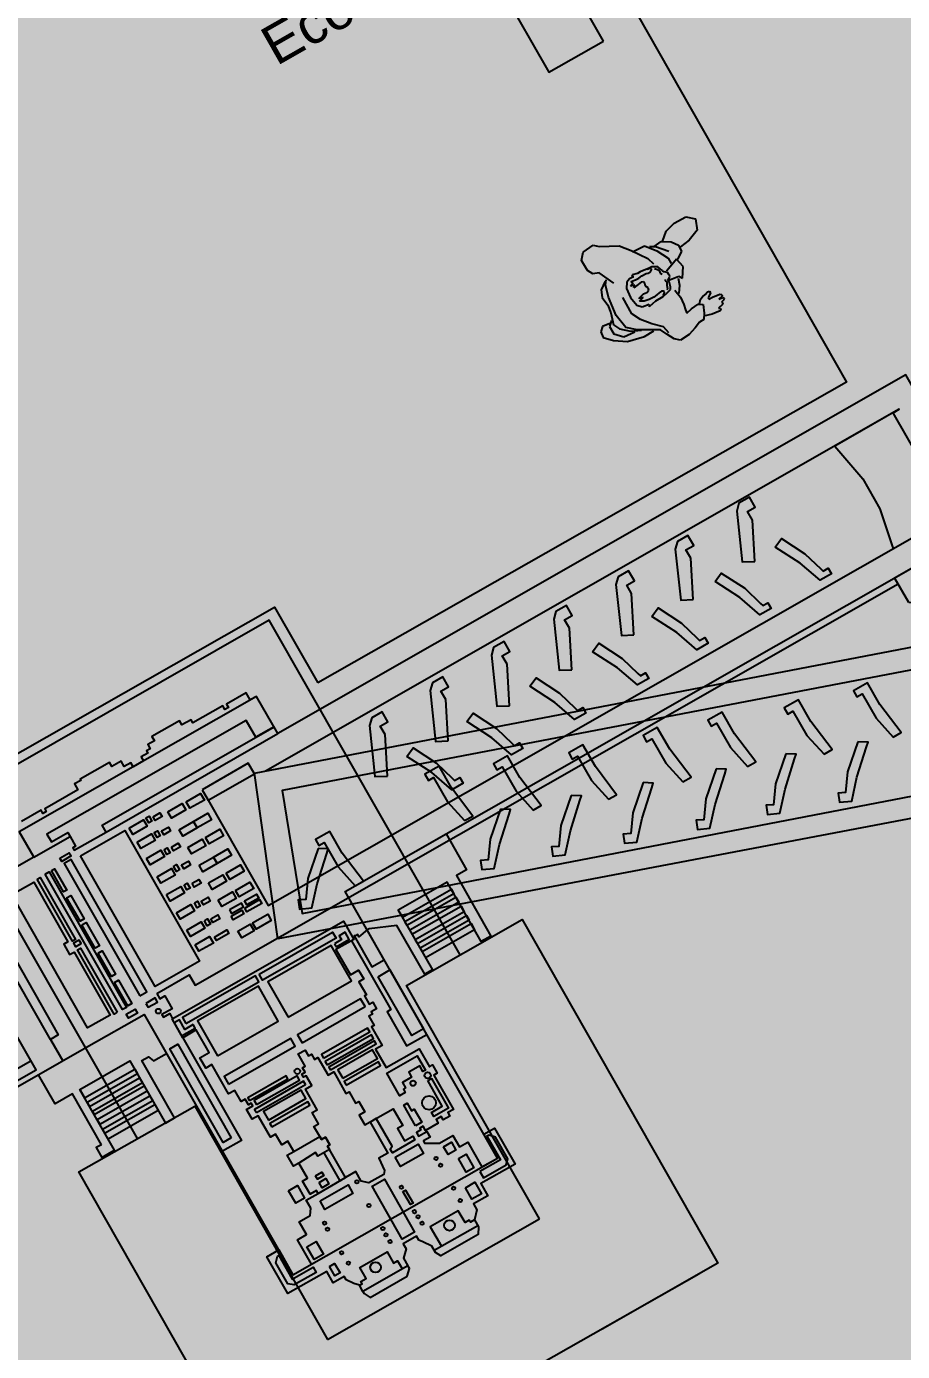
# Model space of a CAD drawing. Header units: millimetres. Extents: x 3191 to 879702, y -27549 to 222194.
# Drawn here: x 252880 to 259560, y 128466 to 138571 of the extents above; entities that cross this region are included whole.
import ezdxf

# ---------------------------------------------------------------- set-up
doc = ezdxf.new("R2010")
doc.units = ezdxf.units.MM
doc.header["$MEASUREMENT"] = 0
doc.layers.add('Giant', color=31, linetype='Continuous')
doc.layers.add('Worker-Walkway', color=8, linetype='Continuous')
doc.styles.get("Standard").update_dxf_attribs({"font": 'arial.ttf'})
picture_1 = doc.add_image_def('image4.png', size_in_pixel=(2551, 1418))

# ---------------------------------------------------------------- blocks, each defined once
blk = doc.blocks.new('R93')
at = {"color": 0, "linetype": 'ByBlock'}
for p, q in [((-386, 935), (-340, 986)), ((-340, 986), (-246, 996)), ((-246, 996), (-209, 962)), ((-209, 962), (-72, 889)), ((-383, 843), (-386, 935)), ((-359, 800), (-383, 843)), ((-72, 889), (-8, 810)), ((-313, 782), (-359, 800)), ((-252, 654), (-313, 782)), ((-8, 810), (75, 691)), ((-2, 797), (102, 791)), ((102, 791), (166, 709)), ((133, 767), (175, 743)), ((166, 749), (233, 755)), ((175, 743), (246, 660)), ((233, 755), (300, 715)), ((242, 749), (307, 807)), ((307, 807), (392, 831)), ((392, 831), (496, 828)), ((496, 828), (554, 776)), ((554, 776), (523, 694)), ((-365, 660), (-389, 602)), ((-304, 703), (-365, 660)), ((-343, 581), (-316, 675)), ((-316, 675), (-292, 709)), ((-93, 639), (-103, 631)), ((-103, 631), (-93, 621)), ((-53, 629), (-93, 639)), ((-29, 631), (-53, 629)), ((18, 625), (-29, 631)), ((41, 621), (18, 625)), ((75, 691), (93, 633)), ((166, 709), (215, 614)), ((300, 715), (337, 663)), ((337, 663), (331, 608)), ((429, 657), (343, 645)), ((523, 694), (429, 657)), ((-389, 602), (-380, 529)), ((-380, 529), (-389, 465)), ((-362, 425), (-343, 581)), ((-249, 377), (-246, 523)), ((-187, 571), (-195, 493)), ((-161, 612), (-187, 571)), ((-128, 623), (-161, 612)), ((-151, 571), (-119, 582)), ((-117, 559), (-151, 571)), ((-133, 592), (-122, 599)), ((-119, 582), (-133, 592)), ((-133, 546), (-117, 559)), ((-104, 550), (-133, 546)), ((-93, 621), (-128, 623)), ((-122, 599), (-93, 594)), ((-61, 556), (-104, 550)), ((-93, 594), (-62, 593)), ((-62, 593), (-33, 595)), ((-46, 548), (-61, 556)), ((-49, 512), (-41, 533)), ((-41, 533), (-46, 548)), ((-33, 595), (4, 595)), ((4, 595), (21, 589)), ((21, 589), (41, 591)), ((51, 616), (28, 619)), ((71, 618), (41, 621)), ((41, 591), (57, 599)), ((61, 607), (51, 616)), ((57, 599), (61, 607)), ((112, 596), (71, 618)), ((83, 598), (98, 580)), ((98, 580), (107, 560)), ((107, 560), (103, 543)), ((103, 543), (111, 528)), ((121, 570), (112, 596)), ((127, 552), (121, 570)), ((127, 540), (127, 552)), ((134, 537), (127, 540)), ((145, 529), (134, 537)), ((155, 518), (145, 529)), ((175, 541), (154, 532)), ((267, 575), (175, 541)), ((215, 614), (215, 566)), ((285, 499), (267, 575)), ((331, 608), (276, 572)), ((-389, 465), (-417, 371)), ((-343, 307), (-362, 425)), ((-195, 493), (-182, 416)), ((-148, 432), (-109, 444)), ((-129, 422), (-148, 432)), ((-142, 455), (-92, 468)), ((-109, 444), (-142, 455)), ((-115, 413), (-129, 422)), ((-92, 468), (-63, 463)), ((-63, 463), (-41, 472)), ((-37, 489), (-49, 512)), ((-41, 472), (-37, 489)), ((103, 436), (93, 409)), ((113, 455), (103, 436)), ((112, 482), (107, 471)), ((107, 471), (113, 455)), ((121, 410), (128, 440)), ((126, 465), (136, 470)), ((128, 440), (126, 465)), ((133, 462), (218, 450)), ((136, 470), (149, 477)), ((149, 477), (156, 486)), ((156, 503), (155, 518)), ((156, 486), (156, 503)), ((206, 438), (188, 386)), ((218, 450), (236, 422)), ((236, 422), (285, 499)), ((-530, 374), (-536, 325)), ((-536, 325), (-478, 264)), ((-499, 404), (-530, 374)), ((-438, 395), (-499, 404)), ((-414, 410), (-450, 377)), ((-450, 377), (-450, 310)), ((-417, 371), (-392, 322)), ((-392, 322), (-325, 261)), ((-212, 303), (-249, 377)), ((-182, 416), (-152, 383)), ((-152, 383), (-93, 375)), ((-76, 407), (-115, 413)), ((-93, 375), (-103, 366)), ((-103, 366), (-97, 358)), ((-97, 358), (-35, 371)), ((-34, 405), (-76, 407)), ((-35, 371), (32, 373)), ((-4, 408), (-34, 405)), ((20, 413), (-4, 408)), ((41, 415), (20, 413)), ((32, 373), (74, 381)), ((35, 379), (51, 389)), ((53, 409), (41, 415)), ((51, 389), (59, 400)), ((59, 400), (53, 409)), ((74, 381), (109, 391)), ((93, 409), (83, 404)), ((109, 391), (121, 410)), ((136, 371), (148, 300)), ((188, 386), (151, 331)), ((-478, 264), (-386, 203)), ((-450, 310), (-392, 249)), ((-392, 249), (-298, 242)), ((-276, 246), (-343, 307)), ((-325, 261), (-246, 227)), ((-179, 191), (-276, 246)), ((-151, 230), (-212, 303)), ((-84, 163), (-151, 230)), ((142, 239), (133, 194)), ((148, 300), (142, 239)), ((253, 182), (278, 209)), ((278, 209), (299, 217)), ((299, 217), (328, 223)), ((328, 223), (353, 233)), ((370, 214), (349, 199)), ((353, 233), (368, 229)), ((368, 229), (370, 214)), ((-386, 203), (-252, 172)), ((-252, 172), (-166, 175)), ((-115, 154), (-179, 191)), ((-90, 102), (-115, 154)), ((-72, 102), (-84, 163)), ((133, 194), (130, 166)), ((130, 166), (178, 178)), ((178, 178), (242, 185)), ((242, 185), (273, 163)), ((273, 163), (246, 99)), ((349, 199), (333, 188)), ((333, 188), (334, 177)), ((334, 177), (367, 175)), ((367, 175), (428, 167)), ((436, 147), (402, 138)), ((402, 138), (435, 133)), ((434, 115), (408, 107)), ((408, 107), (413, 94)), ((428, 167), (440, 157)), ((440, 121), (434, 115)), ((435, 133), (440, 121)), ((440, 157), (436, 147)), ((-57, 41), (-90, 102)), ((-20, 8), (-57, 41)), ((62, 11), (-20, 8)), ((130, 35), (62, 11)), ((181, 57), (130, 35)), ((221, 57), (181, 57)), ((246, 99), (221, 57)), ((298, 61), (232, 82)), ((365, 53), (298, 61)), ((407, 88), (364, 79)), ((364, 79), (377, 68)), ((377, 59), (365, 53)), ((377, 68), (377, 59)), ((413, 94), (407, 88))]:
    blk.add_line(p, q, dxfattribs=at)

msp = doc.modelspace()

# ---------------------------------------------------------------- hatches: boundary and pattern name
at = {"lineweight": 211, "true_color": 0x000000}
h = msp.add_hatch(color=18, dxfattribs=at)
h.dxf.hatch_style = 1
h.paths.add_polyline_path([(215191.27861, 151368.28351), (238441.17067, 110521.71059), (277549.59155, 132782.24554), (254299.69949, 173628.81846)])

# ---------------------------------------------------------------- linework, layer by layer
at = {"layer": 'Giant'}
for points in [[(257280.07264, 138459.53398), (256802.47484, 139297.70567), (256385.02557, 139059.8393), (256862.62337, 138221.66761)], [(254098.8582, 132658.69899), (254208.41808, 132721.2693), (254236.56154, 132671.99044), (254127.00167, 132609.42012)], [(253846.19053, 132544.48637), (253898.23861, 132574.21135), (253914.56182, 132545.62961), (253862.51374, 132515.90463)], [(253957.9978, 132583.09646), (254067.55767, 132645.66678), (254095.70113, 132596.38791), (253986.14126, 132533.8176)], [(253663.52136, 132458.48701), (253773.08123, 132521.05733), (253801.2247, 132471.77846), (253691.66482, 132409.20815)], [(253791.23258, 132535.24226), (253815.00385, 132548.81818), (253836.67983, 132510.86379), (253812.90856, 132497.28788)], [(254043.73109, 132445.66578), (254153.29096, 132508.23609), (254181.43442, 132458.95723), (254071.87455, 132396.38691)], [(254153.29096, 132508.23609), (254262.85083, 132570.80641), (254290.99429, 132521.52754), (254181.43442, 132458.95723)], [(253292.86486, 132246.80281), (253630.65748, 132439.71825), (254199.80656, 131443.145), (253862.01395, 131250.22957)], [(253725.02862, 132350.78854), (253834.58849, 132413.35885), (253862.73196, 132364.07999), (253753.17208, 132301.50967)], [(253854.82576, 132423.89135), (253878.59703, 132437.46727), (253900.27302, 132399.51288), (253876.50175, 132385.93697)], [(253911.14673, 132435.86163), (253963.19481, 132465.5866), (253979.51802, 132437.00486), (253927.46994, 132407.27989)], [(254111.48176, 132310.08722), (254221.04164, 132372.65754), (254249.1851, 132323.37867), (254139.62522, 132260.80836)], [(254244.77213, 132386.21017), (254354.33201, 132448.78048), (254382.47547, 132399.50162), (254272.91559, 132336.9313)], [(253795.906, 132226.6831), (253905.46587, 132289.25341), (253933.60933, 132239.97455), (253824.04946, 132177.40423)], [(253929.30109, 132293.48595), (253953.07236, 132307.06187), (253974.74834, 132269.10748), (253950.97707, 132255.53156)], [(253985.21369, 132312.98833), (254037.26176, 132342.7133), (254053.58497, 132314.13156), (254001.53689, 132284.40659)], [(254305.74683, 132237.07437), (254415.3067, 132299.64469), (254443.45016, 132250.36582), (254333.89029, 132187.79551)], [(253135.25871, 132229.1156), (253206.69485, 132269.91322), (253220.8328, 132245.15783), (253149.39666, 132204.36022)], [(253744.74764, 131179.23444), (253797.04035, 131209.09913), (253220.3422, 132218.89071), (253168.04948, 132189.02602)], [(254001.46424, 132165.42487), (254025.23551, 132179.00079), (254046.91149, 132141.0464), (254023.14022, 132127.47049)], [(254063.03312, 132176.72743), (254115.08119, 132206.45241), (254131.4044, 132177.87067), (254079.35632, 132148.14569)], [(254196.18696, 132174.50406), (254305.74683, 132237.07437), (254333.89029, 132187.79551), (254224.33042, 132125.22519)], [(254401.92576, 132115.29669), (254511.48564, 132177.86701), (254539.6291, 132128.58814), (254430.06922, 132066.01783)], [(252960.55801, 132067.19471), (252984.63509, 132080.94528), (253254.45915, 131608.48658), (253230.38207, 131594.73601)], [(253023.74245, 132106.53451), (253053.9968, 132123.81295), (253643.97204, 131090.77334), (253613.7177, 131073.4949)], [(253070.92569, 132133.55803), (253094.26884, 132146.88944), (253187.04293, 131984.44311), (253163.69978, 131971.1117)], [(253876.17557, 132086.13205), (253985.73544, 132148.70236), (254013.8789, 132099.4235), (253904.31903, 132036.85318)], [(254268.63539, 132039.17375), (254378.19527, 132101.74406), (254406.33873, 132052.4652), (254296.77885, 131989.89488)], [(253948.624, 131950.80174), (254058.18387, 132013.37205), (254086.32734, 131964.09319), (253976.76746, 131901.52287)], [(254082.20838, 132024.04284), (254105.97965, 132037.61876), (254127.65564, 131999.66437), (254103.88436, 131986.08846)], [(254142.93847, 132036.81411), (254194.98655, 132066.53908), (254211.30976, 132037.95734), (254159.26168, 132008.23237)], [(254340.81235, 131908.53211), (254450.37222, 131971.10243), (254478.51568, 131921.82356), (254368.95581, 131859.25325)], [(254475.1512, 131982.81918), (254584.71107, 132045.38949), (254612.85453, 131996.11063), (254503.29466, 131933.54031)], [(253186.6125, 131926.63648), (253218.0289, 131944.57858), (253319.94134, 131766.13111), (253288.52494, 131748.18901)], [(254024.96177, 131812.87456), (254134.52164, 131875.44487), (254162.66511, 131826.16601), (254053.10523, 131763.59569)], [(254160.4472, 131887.0476), (254184.21848, 131900.62352), (254205.89446, 131862.66913), (254182.12319, 131849.09321)], [(254213.02125, 131900.46592), (254265.06932, 131930.19089), (254281.39253, 131901.60915), (254229.34445, 131871.88418)], [(254542.57661, 131902.48854), (254633.58429, 131954.46358), (254650.82354, 131924.27786), (254559.81586, 131872.30282)], [(254544.64658, 131847.87824), (254657.61108, 131912.39296), (254674.05569, 131883.59864), (254561.09119, 131819.08392)], [(252553.58817, 131739.15314), (252613.32216, 131773.26758), (253123.08302, 130880.6824), (253063.34904, 130846.56796)], [(254237.69518, 131751.40859), (254261.46645, 131764.98451), (254283.14244, 131727.03012), (254259.37117, 131713.4542)], [(254286.23841, 131765.4465), (254338.28649, 131795.17147), (254354.60969, 131766.58973), (254302.56162, 131736.86475)], [(254440.05884, 131785.7385), (254521.46423, 131832.22962), (254537.655, 131803.87977), (254456.24961, 131757.38866)], [(254604.70085, 131734.24995), (254720.39722, 131800.32486), (254747.29354, 131753.22972), (254631.59717, 131687.15482)], [(253303.0852, 131720.7532), (253334.50161, 131738.69531), (253436.41405, 131560.24784), (253404.99764, 131542.30574)], [(254102.89432, 131680.67626), (254212.45419, 131743.24657), (254240.59765, 131693.96771), (254131.03778, 131631.39739)], [(254314.11615, 131627.11184), (254408.3246, 131680.91486), (254423.73176, 131653.9371), (254329.52332, 131600.13408)], [(254492.85778, 131670.99077), (254587.06623, 131724.79379), (254616.04847, 131674.04622), (254521.84003, 131620.2432)], [(254653.42294, 131343.87538), (255215.00394, 131664.59772), (255241.09458, 131618.91332), (254679.51359, 131298.19097)], [(253254.01154, 131553.36109), (253296.90584, 131577.85829), (253281.86288, 131604.19832), (253238.96858, 131579.70112)], [(254167.52495, 131567.50879), (254277.08482, 131630.07911), (254305.22828, 131580.80024), (254195.66841, 131518.22993)], [(253571.78495, 131052.85288), (253548.44181, 131039.52147), (253269.18141, 131528.50308), (253292.52456, 131541.8345)], [(253426.51911, 131504.6219), (253457.93552, 131522.564), (253559.84796, 131344.11654), (253528.43155, 131326.17444)], [(254874.63361, 131017.18144), (255357.86727, 131293.15914), (255204.40263, 131561.87389), (254721.16897, 131285.89619)], [(253551.19282, 131280.63885), (253582.60923, 131298.58096), (253684.52167, 131120.13349), (253653.10526, 131102.19139)], [(254096.62171, 130966.73303), (254652.75937, 131284.34665), (254626.65769, 131330.05038), (254070.52003, 131012.43676)], [(254336.36293, 130721.30442), (254800.00465, 130986.09305), (254648.39417, 131251.56119), (254184.75245, 130986.77256)], [(253641.65403, 131038.4495), (253710.11366, 131077.54722), (253727.28669, 131047.47745), (253658.82706, 131008.37973)], [(254981.32863, 130821.27035), (255462.6459, 131096.1536), (255428.3771, 131156.15786), (254947.05982, 130881.27462)], [(255146.01511, 130702.14891), (255497.63013, 130902.9584), (255481.10826, 130931.88799), (255129.49324, 130731.0785)], [(255172.02897, 130651.62818), (255526.86514, 130854.2773), (255511.56834, 130881.06181), (255156.73217, 130678.4127)], [(254421.2768, 130505.44494), (254929.05644, 130795.441), (254895.81404, 130853.64804), (254388.03441, 130563.65198)], [(255197.89733, 130613.81281), (255547.37171, 130813.39977), (255535.13207, 130834.83125), (255185.65768, 130635.24429)], [(255292.03541, 130551.04447), (255555.74158, 130701.64868), (255519.0116, 130765.96243), (255255.30543, 130615.35822)], [(255318.18279, 130497.78091), (255579.74832, 130647.16259), (255563.83347, 130675.0293), (255302.26794, 130525.64762)], [(254581.09064, 130379.51708), (254873.74639, 130546.65457), (254861.50674, 130568.08605), (254568.851, 130400.94856)], [(254634.20161, 130348.72596), (254962.22884, 130536.06432), (254943.86385, 130568.22119), (254615.83662, 130380.88283)], [(254633.10638, 130288.43815), (255007.22868, 130502.10168), (254993.15695, 130526.74111), (254619.03465, 130313.07758)], [(254725.24744, 130231.62829), (255011.48127, 130395.09818), (254974.76233, 130459.39261), (254688.5285, 130295.92271)], [(254750.7878, 130179.4276), (255040.24278, 130344.73712), (255025.56404, 130370.43943), (254736.10905, 130205.12991)], [(255691.75739, 129947.28481), (255867.00426, 130047.36937), (255907.53084, 129976.4078), (255732.28397, 129876.32324)], [(256061.088, 130027.79016), (256120.84237, 130061.91624), (256154.94562, 130002.20185), (256095.19125, 129968.07577)], [(256174.1061, 129937.64401), (256232.43338, 129970.95507), (256291.8216, 129866.967), (256233.49432, 129833.65594)], [(255084.172, 129806.05744), (255133.46783, 129834.21059), (255148.63219, 129807.65798), (255099.33636, 129779.50483)], [(255112.37295, 129755.68377), (255163.38129, 129784.81494), (255186.63551, 129744.09707), (255135.62717, 129714.9659)], [(256227.30662, 129715.48741), (256300.43488, 129757.25141), (256350.59646, 129669.41908), (256277.4682, 129627.65508)], [(254879.05308, 129692.47508), (254947.08458, 129731.32829), (255001.56149, 129635.93987), (254933.52999, 129597.08666)], [(255118.57558, 129614.06832), (255332.65973, 129736.33309), (255370.02983, 129670.89849), (255155.94568, 129548.63372)], [(255751.37856, 129685.76543), (255771.33745, 129697.16408), (255827.70163, 129598.47108), (255807.74273, 129587.07243)], [(255017.67084, 129263.61383), (255088.78078, 129304.22515), (255143.97508, 129207.5806), (255072.86513, 129166.96928)], [(255189.82749, 129114.41693), (255229.82683, 129137.2608), (255271.05977, 129065.06243), (255231.06042, 129042.21856)]]:
    msp.add_lwpolyline(points, close=True, dxfattribs=at)
for points in [[(244831.00503, 127610.64818), (245578.63885, 126301.55031), (245778.85982, 126415.89773), (245755.91462, 126456.0745), (252940.03722, 130558.97093), (253337.6046, 130786.02409), (253778.00512, 131037.53953), (254912.40735, 129051.21477), (256471.46432, 129941.60176), (255310.92729, 131973.68822), (260231.1727, 134783.67051), (259585.06504, 135914.9973), (254796.72369, 133180.34622), (254635.55546, 133462.54985), (252825.65654, 132428.90549), (252936.04513, 132235.61638), (245067.50971, 127741.8476), (245042.8759, 127784.9811), (244808.85324, 127651.32933), (244831.00503, 127610.64818)], [(254265.77068, 132669.93778), (254723.79172, 131867.94841), (259990.39229, 134875.73626), (259935.61235, 134844.4511), (259489.36742, 135625.82065), (259534.8101, 135651.77324), (254702.83652, 132892.20353)], [(259534.8101, 135651.77324), (259044.11479, 135371.53415), (259257.05915, 135121.89868), (259387.57859, 134893.36069), (259480.86176, 134611.62418), (259488.34753, 134589.01542)], [(254797.51478, 131612.43824), (254617.7853, 132875.87046), (265199.49607, 134907.96129), (265185.52841, 134996.42298), (265433.80598, 135045.74948), (265724.25241, 133620.80941), (265506.72144, 133566.64349), (265495.01216, 133648.16832), (254797.51478, 131612.43824)], [(258433.81786, 134491.33397), (258415.57292, 134807.13483), (258378.84294, 134871.44858), (258437.53719, 134904.96922), (258393.92034, 134981.3418), (258313.51391, 134935.4212), (258297.29302, 134876.05432), (258338.58824, 134488.12716), (258433.81786, 134491.33397)], [(265251.74718, 133783.97191), (265074.94088, 134706.71297), (254829.09517, 132745.31813), (254982.39968, 131806.54097), (265251.74718, 133783.97191)], [(259607.49255, 134178.3774), (259500.2163, 134366.21683), (260231.1727, 134783.67051), (260335.59046, 134600.83626), (260296.12118, 134578.29511), (260310.59023, 134552.95998), (260243.29266, 134514.52592), (260259.43928, 134486.25338), (260204.82244, 134455.06137), (260173.48812, 134466.89479), (260089.6159, 134418.99485), (260066.22795, 134423.73132), (260033.05826, 134404.78791), (260029.69651, 134356.32729), (259896.10033, 134280.02969), (259928.94541, 134222.51836), (259923.07266, 134182.95183), (259755.32822, 134087.15195), (259711.899, 134163.196), (259607.49255, 134178.3774)], [(257964.29553, 134199.91654), (257946.0506, 134515.7174), (257909.32062, 134580.03115), (257968.01486, 134613.55179), (257924.39802, 134689.92437), (257843.99159, 134644.00377), (257827.7707, 134584.63689), (257869.06592, 134196.70973), (257964.29553, 134199.91654)], [(258590.34264, 134601.38252), (258638.18138, 134665.55679), (258816.54466, 134549.3769), (258936.31492, 134434.76785), (258954.51389, 134417.35313), (258993.79427, 134439.7864), (259018.48252, 134396.55757), (258932.51043, 134347.45839), (258780.54406, 134478.53432), (258590.34264, 134601.38252)], [(257512.01523, 133930.90393), (257493.7703, 134246.70478), (257457.04032, 134311.01853), (257515.73457, 134344.53918), (257472.11772, 134420.91175), (257391.71129, 134374.99115), (257375.4904, 134315.62428), (257416.78562, 133927.69712), (257512.01523, 133930.90393)], [(258130.77142, 134338.50853), (258178.61017, 134402.68281), (258356.97344, 134286.50291), (258476.74371, 134171.89386), (258494.94267, 134154.47914), (258534.22306, 134176.91241), (258558.9113, 134133.68359), (258472.93922, 134084.5844), (258320.97285, 134215.66033), (258130.77142, 134338.50853)], [(253874.9942, 131197.72407), (254121.41217, 131338.45488), (254166.25409, 131259.93722), (259526.06414, 134320.95758)], [(257038.279, 133665.70655), (257020.03407, 133981.5074), (256983.30409, 134045.82115), (257041.99834, 134079.3418), (256998.38149, 134155.71438), (256917.97506, 134109.79377), (256901.75417, 134050.4269), (256943.04939, 133662.49974), (257038.279, 133665.70655)], [(257649.36031, 134072.3109), (257697.19906, 134136.48517), (257875.56234, 134020.30528), (257995.3326, 133905.69623), (258013.53156, 133888.28151), (258052.81195, 133910.71478), (258077.5002, 133867.48595), (257991.52811, 133818.38677), (257839.56174, 133949.4627), (257649.36031, 134072.3109)], [(256187.27765, 131491.35388), (254730.19266, 134042.69228), (252267.88855, 132636.45532), (253725.33575, 130089.43979)], [(256562.84347, 133391.0814), (256544.59854, 133706.88225), (256507.86856, 133771.196), (256566.5628, 133804.71665), (256522.94596, 133881.08922), (256442.53953, 133835.16862), (256426.31864, 133775.80175), (256467.61386, 133387.87459), (256562.84347, 133391.0814)], [(257197.26687, 133803.30248), (257245.10562, 133867.47676), (257423.46889, 133751.29686), (257543.23916, 133636.68782), (257561.43812, 133619.2731), (257600.71851, 133641.70636), (257625.40675, 133598.47754), (257539.43467, 133549.37835), (257387.4683, 133680.45428), (257197.26687, 133803.30248)], [(256095.58252, 133122.07304), (256077.33758, 133437.8739), (256040.60761, 133502.18765), (256099.30185, 133535.70829), (256055.68501, 133612.08087), (255975.27858, 133566.16026), (255959.05769, 133506.79339), (256000.35291, 133118.86623), (256095.58252, 133122.07304)], [(256718.10615, 133539.08202), (256765.9449, 133603.25629), (256944.30817, 133487.0764), (257064.07844, 133372.46735), (257082.2774, 133355.05263), (257121.55779, 133377.4859), (257146.24603, 133334.25707), (257060.27395, 133285.15789), (256908.30758, 133416.23382), (256718.10615, 133539.08202)], [(254635.55546, 133462.54985), (254586.93241, 133434.78092), (254555.42277, 133489.95393), (254405.29272, 133404.21374), (254420.50122, 133377.58382), (254393.87577, 133362.37786), (254377.28768, 133391.42341), (254148.4841, 133260.75228), (254134.97524, 133284.40613), (254065.63896, 133244.80776), (254047.89203, 133275.88244), (253837.09019, 133155.49221), (253855.26755, 133123.66386), (253805.21741, 133095.07992), (253823.40581, 133063.23225), (253795.35326, 133047.21126), (253805.73875, 133029.0264), (253755.6886, 133000.44245), (253773.08237, 132969.98618), (253692.69633, 132924.07722), (253675.30256, 132954.53349), (253626.00674, 132926.38034), (253602.20068, 132968.06447), (253531.68196, 132927.79079), (253514.36545, 132958.11179), (253289.90431, 132829.92065), (253294.66111, 132821.59156), (253246.87392, 132794.3), (253272.8542, 132748.80885), (253020.07547, 132604.44537), (253031.34389, 132584.7145), (253005.55431, 132569.98591), (252992.13374, 132593.48516), (252843.51233, 132508.60656)], [(259488.89652, 133151.20563), (259550.50611, 133186.39125), (259388.2577, 133400.42219), (259293.50805, 133566.3277), (259185.37527, 133504.57241), (259211.92945, 133458.07635), (259252.15305, 133481.0483), (259358.39186, 133295.02541), (259488.89652, 133151.20563)], [(258961.71489, 133020.96619), (259023.32448, 133056.1518), (258861.07607, 133270.18274), (258766.32642, 133436.08826), (258658.19364, 133374.33296), (258684.74782, 133327.8369), (258724.97142, 133350.80885), (258831.21023, 133164.78597), (258961.71489, 133020.96619)], [(255632.8107, 132854.5777), (255614.56577, 133170.37856), (255577.83579, 133234.69231), (255636.53003, 133268.21295), (255592.91319, 133344.58553), (255512.50676, 133298.66493), (255496.28587, 133239.29805), (255537.58109, 132851.37089), (255632.8107, 132854.5777)], [(256237.39587, 133269.95297), (256285.23462, 133334.12725), (256463.5979, 133217.94735), (256583.36816, 133103.33831), (256601.56712, 133085.92358), (256640.84751, 133108.35685), (256665.53576, 133065.12803), (256579.56367, 133016.02884), (256427.5973, 133147.10477), (256237.39587, 133269.95297)], [(258379.30893, 132927.53804), (258440.91852, 132962.72366), (258278.67011, 133176.7546), (258183.92046, 133342.66011), (258075.78767, 133280.90482), (258102.34186, 133234.40876), (258142.56546, 133257.38071), (258248.80427, 133071.35782), (258379.30893, 132927.53804)], [(252936.04513, 132235.61638), (253212.90093, 132393.73043), (253255.16027, 132319.73483), (253233.67234, 132307.46295), (253244.25649, 132288.93023), (253486.92325, 132427.5187), (253456.3738, 132481.01043), (254768.23809, 133230.22416), (254628.60735, 133150.48019), (254555.63301, 133278.25739), (253036.45307, 132410.64441), (253069.86101, 132352.1475), (253194.75193, 132423.47347), (253212.90093, 132393.73043)], [(253486.92325, 132427.5187), (254796.72369, 133180.34622)], [(257886.0012, 132809.80148), (257947.61079, 132844.98709), (257785.36238, 133059.01803), (257690.61273, 133224.92355), (257582.47995, 133163.16825), (257609.03413, 133116.67219), (257649.25773, 133139.64414), (257755.49654, 132953.62126), (257886.0012, 132809.80148)], [(257319.06314, 132677.3594), (257380.67273, 132712.54501), (257218.42432, 132926.57596), (257123.67467, 133092.48147), (257015.54188, 133030.72618), (257042.09607, 132984.23012), (257082.31967, 133007.20206), (257188.55848, 132821.17918), (257319.06314, 132677.3594)], [(259219.81461, 133116.62529), (259141.03181, 132886.87866), (259125.58236, 132728.59204), (259068.94575, 132724.79628), (259078.67975, 132654.77803), (259172.95346, 132663.25651), (259213.20791, 132845.8069), (259286.03555, 133077.17562), (259297.59423, 133113.89682), (259219.81461, 133116.62529)], [(255780.92242, 133004.54261), (255828.76117, 133068.71688), (256007.12445, 132952.53699), (256126.89471, 132837.92794), (256145.09367, 132820.51322), (256184.37406, 132842.94649), (256209.06231, 132799.71767), (256123.09022, 132750.61848), (255971.12385, 132881.69441), (255780.92242, 133004.54261)], [(256744.03726, 132594.96316), (256805.64685, 132630.14877), (256643.39844, 132844.17971), (256548.64879, 133010.08523), (256440.51601, 132948.32993), (256467.07019, 132901.83387), (256507.29379, 132924.80582), (256613.5326, 132738.78293), (256744.03726, 132594.96316)], [(258670.93324, 133024.42918), (258592.15044, 132794.68254), (258576.70099, 132636.39593), (258520.06438, 132632.60017), (258529.79838, 132562.58192), (258624.07209, 132571.0604), (258664.32654, 132753.61079), (258737.15418, 132984.97951), (258748.71286, 133021.7007), (258670.93324, 133024.42918)], [(254220.21138, 132749.71157), (254265.77068, 132669.93778), (254618.42931, 132871.34329), (254571.07104, 132954.26706), (254220.21138, 132749.71157)], [(256221.6132, 132514.6222), (256283.22279, 132549.80781), (256120.97438, 132763.83876), (256026.22472, 132929.74427), (255918.09194, 132867.98897), (255944.64613, 132821.49292), (255984.86973, 132844.46486), (256091.10854, 132658.44198), (256221.6132, 132514.6222)], [(258138.41813, 132909.4935), (258059.63533, 132679.74687), (258044.18588, 132521.46025), (257987.54927, 132517.66449), (257997.28328, 132447.64624), (258091.55698, 132456.12472), (258131.81144, 132638.67511), (258204.63907, 132870.04383), (258216.19775, 132906.76503), (258138.41813, 132909.4935)], [(257582.26322, 132804.32734), (257503.48041, 132574.5807), (257488.03096, 132416.29409), (257431.39435, 132412.49833), (257441.12836, 132342.48008), (257535.40207, 132350.95856), (257575.65652, 132533.50895), (257648.48415, 132764.87767), (257660.04284, 132801.59886), (257582.26322, 132804.32734)], [(257034.87364, 132706.67867), (256956.09084, 132476.93204), (256940.64139, 132318.64542), (256884.00478, 132314.84966), (256893.73878, 132244.83141), (256988.01249, 132253.30989), (257028.26695, 132435.86028), (257101.09458, 132667.229), (257112.65326, 132703.9502), (257034.87364, 132706.67867)], [(256494.34946, 132602.87902), (256415.56666, 132373.13238), (256400.11721, 132214.84577), (256343.4806, 132211.05001), (256353.2146, 132141.03176), (256447.48831, 132149.51023), (256487.74276, 132332.06063), (256560.5704, 132563.42934), (256572.12908, 132600.15054), (256494.34946, 132602.87902)], [(255387.62328, 132017.48977), (255449.23287, 132052.67538), (255286.98446, 132266.70632), (255192.23481, 132432.61184), (255084.10203, 132370.85654), (255110.65621, 132324.36048), (255150.87981, 132347.33243), (255257.11862, 132161.30955), (255387.62328, 132017.48977)], [(255310.92729, 131973.68822), (256079.98704, 132412.90295), (256236.03426, 132139.66614), (256158.64511, 132095.46872), (256422.01273, 131634.31517), (256348.61944, 131592.39981), (256089.22501, 132046.59635), (255715.20465, 131832.99103), (255975.16194, 131377.80892), (255916.63079, 131344.38142), (255705.37825, 131714.28211), (255492.82164, 131690.22542), (255477.73525, 131681.60949)], [(255103.99967, 132302.59356), (255025.21686, 132072.84693), (255009.76741, 131914.56031), (254953.1308, 131910.76455), (254962.86481, 131840.7463), (255057.13851, 131849.22478), (255097.39297, 132031.77517), (255170.2206, 132263.14389), (255181.77929, 132299.86509), (255103.99967, 132302.59356)], [(255103.99967, 132302.59356), (255025.21686, 132072.84693), (255009.76741, 131914.56031), (254953.1308, 131910.76455), (254962.86481, 131840.7463), (255057.13851, 131849.22478), (255097.39297, 132031.77517), (255170.2206, 132263.14389), (255181.77929, 132299.86509), (255103.99967, 132302.59356)], [(255103.99967, 132302.59356), (255025.21686, 132072.84693), (255009.76741, 131914.56031), (254953.1308, 131910.76455), (254962.86481, 131840.7463), (255057.13851, 131849.22478), (255097.39297, 132031.77517), (255170.2206, 132263.14389), (255181.77929, 132299.86509), (255103.99967, 132302.59356)], [(252768.15372, 131950.23807), (252935.47003, 132045.79344), (253195.92397, 131589.74171), (253164.62989, 131571.86946), (253209.29522, 131493.66101), (253242.99497, 131512.90714), (253517.56479, 131032.13867), (253346.63997, 130934.52246), (252768.15372, 131950.23807)], [(255715.20465, 131832.99103), (255746.72533, 131777.7987), (256120.74569, 131991.40402), (256140.03776, 131957.62384), (255766.0174, 131744.01852), (255781.33627, 131717.19536), (256155.35663, 131930.80068), (256176.92225, 131893.03954), (255802.90189, 131679.43422), (255819.9204, 131649.635), (256193.94076, 131863.24032), (256218.3428, 131820.51265), (255844.32244, 131606.90733), (255860.77809, 131578.09368), (256234.79845, 131791.699), (256255.8012, 131754.92344), (255881.78083, 131541.31812), (255896.5258, 131515.49986), (256270.54616, 131729.10518), (256297.78462, 131681.41097), (255923.76426, 131467.80565)], [(254427.69742, 131833.42053), (254443.66745, 131805.45719), (254535.75565, 131858.04932), (254520.64647, 131884.50531), (254427.69742, 131833.42053)], [(245623.00811, 126369.43258), (245644.53681, 126381.72775), (245635.83993, 126396.95589), (245655.79882, 126408.35454), (245639.60805, 126436.70438), (252953.14749, 130613.51156), (252329.62082, 131705.2993), (245221.07292, 127645.56405), (245804.32685, 126624.29339), (252912.87475, 130684.02865)], [(255454.47959, 128909.30453), (255500.01286, 128878.95257), (255783.41289, 129040.80406), (255799.82371, 129098.84423), (255788.42285, 129118.807), (255446.34895, 128923.4465), (255454.39228, 128909.36273), (255446.34895, 128923.4465), (255418.92288, 128971.46924), (255375.73202, 128984.32228), (255318.49537, 129013.29539), (255303.70625, 129039.19095), (255218.85545, 128990.73214), (255169.67613, 129076.84454), (254874.3293, 128908.17016), (254713.70188, 129189.42686), (254804.0164, 129241.00604), (254912.40735, 129051.21477), (255053.22053, 129131.63404), (254946.30849, 129318.83575), (255014.31961, 129357.67732), (254958.84939, 129454.80499), (255042.41581, 129502.53029), (255048.35796, 129558.30781), (255012.86408, 129620.45715), (255103.68828, 129672.32741), (255091.84595, 129693.06318), (255043.16174, 129665.25933), (254985.73804, 129765.80754), (255024.02487, 129787.67338), (254957.70563, 129903.79758), (254915.52488, 129879.70789), (254867.73618, 129963.38534), (254918.35716, 129992.29529), (254873.90153, 130070.13657), (254826.54247, 130043.08952), (254780.23268, 130124.17741), (254740.64107, 130101.5664), (254647.67936, 130264.34126), (254600.6261, 130237.46886), (254558.46609, 130311.29053), (254606.31444, 130338.61701), (254594.43901, 130359.41076), (254572.6045, 130346.94094), (254547.67271, 130390.59622), (254516.46017, 130372.77055), (254468.37348, 130456.96977), (254421.58526, 130430.24873), (254293.67046, 130654.226), (254247.90159, 130628.08712), (254203.37974, 130706.04435), (254273.06259, 130745.84065), (254174.50529, 130918.41331), (254071.55082, 130859.61537), (253990.21069, 131002.04096), (255296.69281, 131748.1809), (255376.24499, 131608.88597), (255239.99851, 131531.07477), (255349.83526, 131338.75192), (255413.27968, 131374.98542), (255451.87485, 131307.40573), (255415.48402, 131286.6227), (255473.07326, 131185.78462), (255458.49654, 131177.45976), (255493.52687, 131116.12207), (255520.58045, 131131.57254), (255550.25801, 131079.60749), (255508.64809, 131055.84381), (255518.15065, 131039.20495), (255491.11745, 131023.76612), (255531.48953, 130953.07511), (255510.69476, 130941.19909), (255591.4389, 130799.81706), (255542.55082, 130771.89678), (255622.47825, 130631.9448), (255874.13569, 130775.6679), (255952.50695, 130638.44076), (255976.44132, 130652.10982), (256012.66361, 130588.68502), (255986.64976, 130573.82836), (256135.66663, 130312.9016), (256093.03736, 130288.55576), (256108.47764, 130261.52003), (256056.47034, 130231.81834), (256041.62604, 130257.81052), (256004.19546, 130236.43369), (256020.81666, 130207.33017), (255923.06088, 130151.50125), (255904.0668, 130184.75965), (255879.11308, 130170.50843), (255887.42368, 130155.95667), (255853.09193, 130136.34959), (255869.11715, 130108.28963), (255933.60131, 130145.11693), (255958.54414, 130101.44233), (255906.53684, 130071.74064), (255916.62434, 130054.07755), (256029.21898, 130054.95138), (256132.17345, 130113.74931), (256182.04808, 130026.41943), (256245.4925, 130062.65293), (256353.19919, 129874.05981), (256471.46432, 129941.60176), (256367.66461, 130123.35381), (256450.13013, 130170.45037), (256606.87265, 129895.99608), (256344.79745, 129746.32332), (256397.64093, 129653.795), (256288.44803, 129591.43427), (256314.57178, 129545.69189), (256297.29955, 129469.65574), (256326.98814, 129417.67137), (256324.88674, 129358.57727), (256038.89755, 129195.24709), (255999.37986, 129220.93609), (255970.88323, 129270.83335), (255903.76406, 129301.44089), (255872.48065, 129315.70668), (255854.85264, 129346.57312), (255752.70827, 129288.23785), (255774.68225, 129249.76169), (255755.70362, 129176.90277), (255788.42285, 129118.807)], [(255387.54731, 131640.50763), (255378.84205, 131635.536), (255513.67682, 131399.44193), (255608.08914, 131453.36138), (255477.73525, 131681.60949), (255415.68654, 131629.156), (255406.36056, 131645.48566), (255390.03056, 131636.1595)], [(255229.43789, 131576.17168), (255243.10127, 131552.24728), (255342.14144, 131608.80973), (255311.07326, 131663.20973), (255265.36555, 131637.10577), (255282.14126, 131607.73171), (255229.43789, 131576.17168)], [(255376.24499, 131608.88597), (255359.24221, 131599.17558), (255659.15219, 131074.03681), (255629.77448, 131057.25902), (255778.90172, 130796.13901), (255933.12956, 130884.21948)], [(255387.54731, 131640.50763), (255390.03056, 131636.1595)], [(255561.17028, 131323.95064), (255652.27989, 131375.9839), (255908.89308, 130926.65728), (255819.96487, 130875.86984), (255561.17028, 131323.95064)], [(253791.24407, 131121.39536), (253808.40606, 131091.34491), (253878.25201, 131131.23436), (253860.56026, 131162.21241), (253791.24407, 131121.39536)], [(253874.9942, 131197.72407), (253898.40294, 131156.73565), (253935.14036, 131177.71661), (253990.90856, 131080.06716), (253913.03012, 131035.59031), (253924.60757, 131015.31834), (253972.53746, 131042.69139), (253994.39003, 131004.4278)], [(254152.5609, 130959.72546), (254088.36216, 130923.06116), (254047.34996, 130994.87303), (254007.35061, 130972.02916), (254063.27333, 130874.10916), (254166.3909, 130933.00024), (254151.48038, 130959.10837)], [(254071.55082, 130859.61537), (254519.14222, 130075.88817), (254374.41473, 129993.23342)], [(253063.34904, 130846.56796), (253156.87362, 130682.80752)], [(254441.70524, 130096.01571), (254381.03345, 130061.36568), (253973.63753, 130774.71106), (254035.41022, 130809.98982), (254441.70524, 130096.01571)], [(255103.68828, 129672.32741), (255313.18535, 129791.97247), (255191.23035, 130005.51422), (255102.40408, 129954.78499), (255085.17587, 129984.95139), (254957.70563, 129903.79758), (254915.52488, 129879.70789), (254867.73618, 129963.38534), (254918.35716, 129992.29529), (255116.39672, 130105.3969), (255129.01161, 130083.30837), (255159.18441, 130100.54024), (255192.68065, 130041.88873), (255175.92251, 130032.31805), (255191.23035, 130005.51422), (255175.92251, 130032.31805), (255192.68065, 130041.88873), (255159.18441, 130100.54024), (255129.01161, 130083.30837), (255116.39672, 130105.3969), (255072.16182, 130182.85168), (255107.28867, 130202.91283), (255058.47356, 130288.38751), (255097.27006, 130310.54443), (255007.39861, 130467.90827), (255055.41005, 130495.3279), (255012.98517, 130569.61338), (254993.25052, 130558.3428), (254980.10587, 130581.35893), (255005.10037, 130595.63344), (254985.20128, 130630.47649), (255006.24069, 130642.49223), (254952.93367, 130735.8322), (255004.87981, 130765.49896), (255030.78283, 130720.14308), (255052.49501, 130732.54304), (255075.39606, 130692.44357), (255103.02048, 130708.22004), (255179.99009, 130573.44718), (255222.74168, 130597.86287), (255316.22212, 130434.17974), (255339.89145, 130447.69745), (255390.20755, 130359.59456), (255415.20204, 130373.86907), (255460.6289, 130294.32719), (255417.22492, 130269.53891), (255460.53274, 130193.70743), (255677.57301, 130317.66046), (255750.03967, 130190.77222), (255708.61323, 130167.11332), (255762.30654, 130073.09698), (255826.09754, 130109.52841), (255842.60838, 130080.61814), (255670.29724, 129982.2102), (255654.5369, 130009.80636), (255668.25657, 130031.60909), (255547.36108, 130243.29563), (255500.00202, 130216.24858), (255635.1679, 129979.57476), (255566.76943, 129940.51197), (255610.42081, 129845.75811), (255605.89864, 129817.03476), (255491.46627, 129751.68173), (255432.77068, 129764.36787), (255390.72103, 129837.99629), (255312.43486, 129793.28657)], [(253452.32357, 130043.43415), (253412.63003, 130020.76493), (253455.09907, 129946.40216), (253551.34621, 130001.36949), (253286.28999, 130465.47977), (253668.22052, 130683.60264), (253939.51245, 130208.5737), (254008.97104, 130248.24193), (253759.76345, 130684.60145), (253810.34366, 130713.48812), (253849.88236, 130683.45433), (253948.16821, 130739.58598)], [(255723.96173, 130418.88501), (255627.56762, 130587.66995), (255860.10202, 130720.47178), (255921.94038, 130612.19355), (255902.83774, 130601.28392), (255878.59022, 130643.74104), (255794.69761, 130595.82946), (255816.51707, 130557.62384), (255746.44686, 130517.60632), (255770.09841, 130476.19275), (255754.15576, 130467.0878), (255768.48133, 130442.00389), (255724.95503, 130417.14576), (255723.96173, 130418.88501)], [(253452.32357, 130043.43415), (253231.35877, 130430.34088), (253099.39356, 130354.97474), (252972.35066, 130577.42533)], [(253286.28999, 130465.47977), (253323.59387, 130400.16112), (253705.5244, 130618.28398), (253725.90909, 130582.59062), (253343.97857, 130364.46776), (253360.4011, 130335.71209), (253742.33163, 130553.83496), (253764.42701, 130515.14622), (253382.49648, 130297.02335), (253395.51973, 130274.2198), (253777.45026, 130492.34266), (253801.23424, 130450.69719), (253419.30371, 130232.57433), (253438.56267, 130198.85212), (253820.4932, 130416.97499), (253842.57754, 130378.30557), (253460.64701, 130160.18271), (253476.50668, 130132.41262), (253858.43721, 130350.53548), (253885.05761, 130303.92348), (253503.12708, 130085.80061)], [(255940.11956, 130532.59538), (255969.45649, 130549.34988), (256098.8833, 130322.72507), (255986.16344, 130258.35007), (255968.46065, 130289.34744), (256051.00772, 130336.49058), (255940.11956, 130532.59538)], [(255847.22707, 130187.3318), (255756.79275, 130345.68122), (255782.35807, 130360.28174), (255815.3687, 130302.48053), (255837.57017, 130315.15992), (255895.22564, 130214.20589), (255847.22707, 130187.3318)], [(256337.23637, 129838.29008), (256364.22098, 129791.04035), (256537.8165, 129890.18181), (256550.23486, 129935.61371), (256455.95978, 130100.68825), (256408.10273, 130117.30906), (256391.1815, 130107.64525), (256493.91066, 129927.76773), (256337.23637, 129838.29008)], [(255312.43486, 129793.28657), (255272.79865, 129768.90738), (255150.84365, 129982.44913)], [(255520.21499, 129728.65859), (255609.16358, 129779.45767), (255838.8363, 129377.30349), (255745.0356, 129323.73333), (255515.36288, 129725.88752), (255520.21499, 129728.65859)], [(256297.29955, 129469.65574), (256265.25114, 129451.3527), (256256.27834, 129467.06396), (256224.33188, 129448.81913), (256172.39339, 129539.7628), (255959.59363, 129418.23155), (256044.4434, 129269.6606)], [(255999.37986, 129220.93609), (255989.47998, 129238.27065), (256321.23804, 129427.73971)], [(254781.47072, 129141.30191), (254794.87178, 129193.67645), (254804.00516, 129198.89258), (254907.14267, 129018.30004), (255065.3256, 129108.63927), (255088.20458, 129068.57846), (254921.60181, 128973.43059), (254873.61802, 128982.36746), (254781.47072, 129141.30191)], [(255418.92288, 128971.46924), (255439.81958, 128983.40347), (255429.68793, 129001.14386), (255470.1154, 129024.23224), (255423.02201, 129106.69221), (255631.15315, 129225.55718), (255679.95722, 129140.10183), (255710.55815, 129157.5782), (255746.40519, 129094.81046)]]:
    msp.add_lwpolyline(points, dxfattribs=at)
for centre, radius in [((253885.82207, 131061.92801), 18.71158), ((254945.25943, 130603.12928), 20.9889), ((255939.35977, 130571.98759), 24.01338), ((255828.29723, 130512.09578), 20.63674), ((255949.74223, 130362.41001), 52.8626), ((256004.01337, 129938.83819), 12.77177), ((256038.36048, 129886.41333), 12.77177), ((255400.02417, 129760.06915), 12.77177), ((255739.82805, 129718.86687), 12.77177), ((256136.68877, 129711.68527), 12.77177), ((255491.18268, 129579.8112), 12.77177), ((255838.7778, 129532.7304), 12.77177), ((256187.65221, 129617.28877), 12.77177), ((255153.06647, 129445.50193), 12.77177), ((255866.63259, 129494.22989), 12.77177), ((255896.8796, 129443.87147), 12.77177), ((256105.97465, 129428.02159), 40.36736), ((255175.70159, 129398.15159), 12.77177), ((255597.59467, 129403.80532), 12.77177), ((255620.86992, 129355.33413), 12.77177), ((255652.84691, 129304.50291), 12.77177), ((255283.35138, 129219.93101), 12.77177), ((255334.65737, 129140.41508), 12.77177), ((255542.14571, 129108.34759), 40.36736)]:
    msp.add_circle(centre, radius, dxfattribs=at)
at = {"layer": 'Worker-Walkway'}
for points in [[(252650.82983, 147248.7003), (259133.59246, 135859.45876), (255101.51427, 133564.39761)], [(252209.66382, 131918.35472), (251880.45489, 132496.72542), (254772.30534, 134142.76831), (255101.51427, 133564.39761)], [(256791.09478, 129478.1603), (255777.83795, 131258.30057), (256660.77502, 131760.86885), (258153.10278, 129139.07282), (257270.16571, 128636.50455)], [(254197.19027, 128224.41694), (253279.92615, 129835.9124), (254162.86323, 130338.48068), (255175.8727, 128558.77499)], [(255175.8727, 128558.77499), (256791.09478, 129478.1603)], [(258006.66347, 129055.71949), (256808.64229, 128373.80516)]]:
    msp.add_lwpolyline(points, dxfattribs=at)

# ---------------------------------------------------------------- block references
at = {"layer": 'Worker-Walkway', "xscale": 0.971056729180354, "yscale": 0.971056729180354, "zscale": 0.971056729180354, "rotation": 29.64855608614644}
msp.add_blockref('R93', (257887.0065, 136182.10683), dxfattribs=at)

# ---------------------------------------------------------------- texts
at = {"insert": (254390.4413, 138961.79445), "char_height": 300, "attachment_point": 1, "rotation": 29.648556086}
msp.add_mtext('Giant Motor Control/\\PEco Brain', dxfattribs=at)

# ---------------------------------------------------------------- pictures from other files: only their frames are drawn
image = msp.add_image(picture_1, insert=(87169.1633, 55416.4542), size_in_units=(300035.65989, 166777.95599))
image.dxf.flags = 7

doc.saveas('drawing.dxf')
